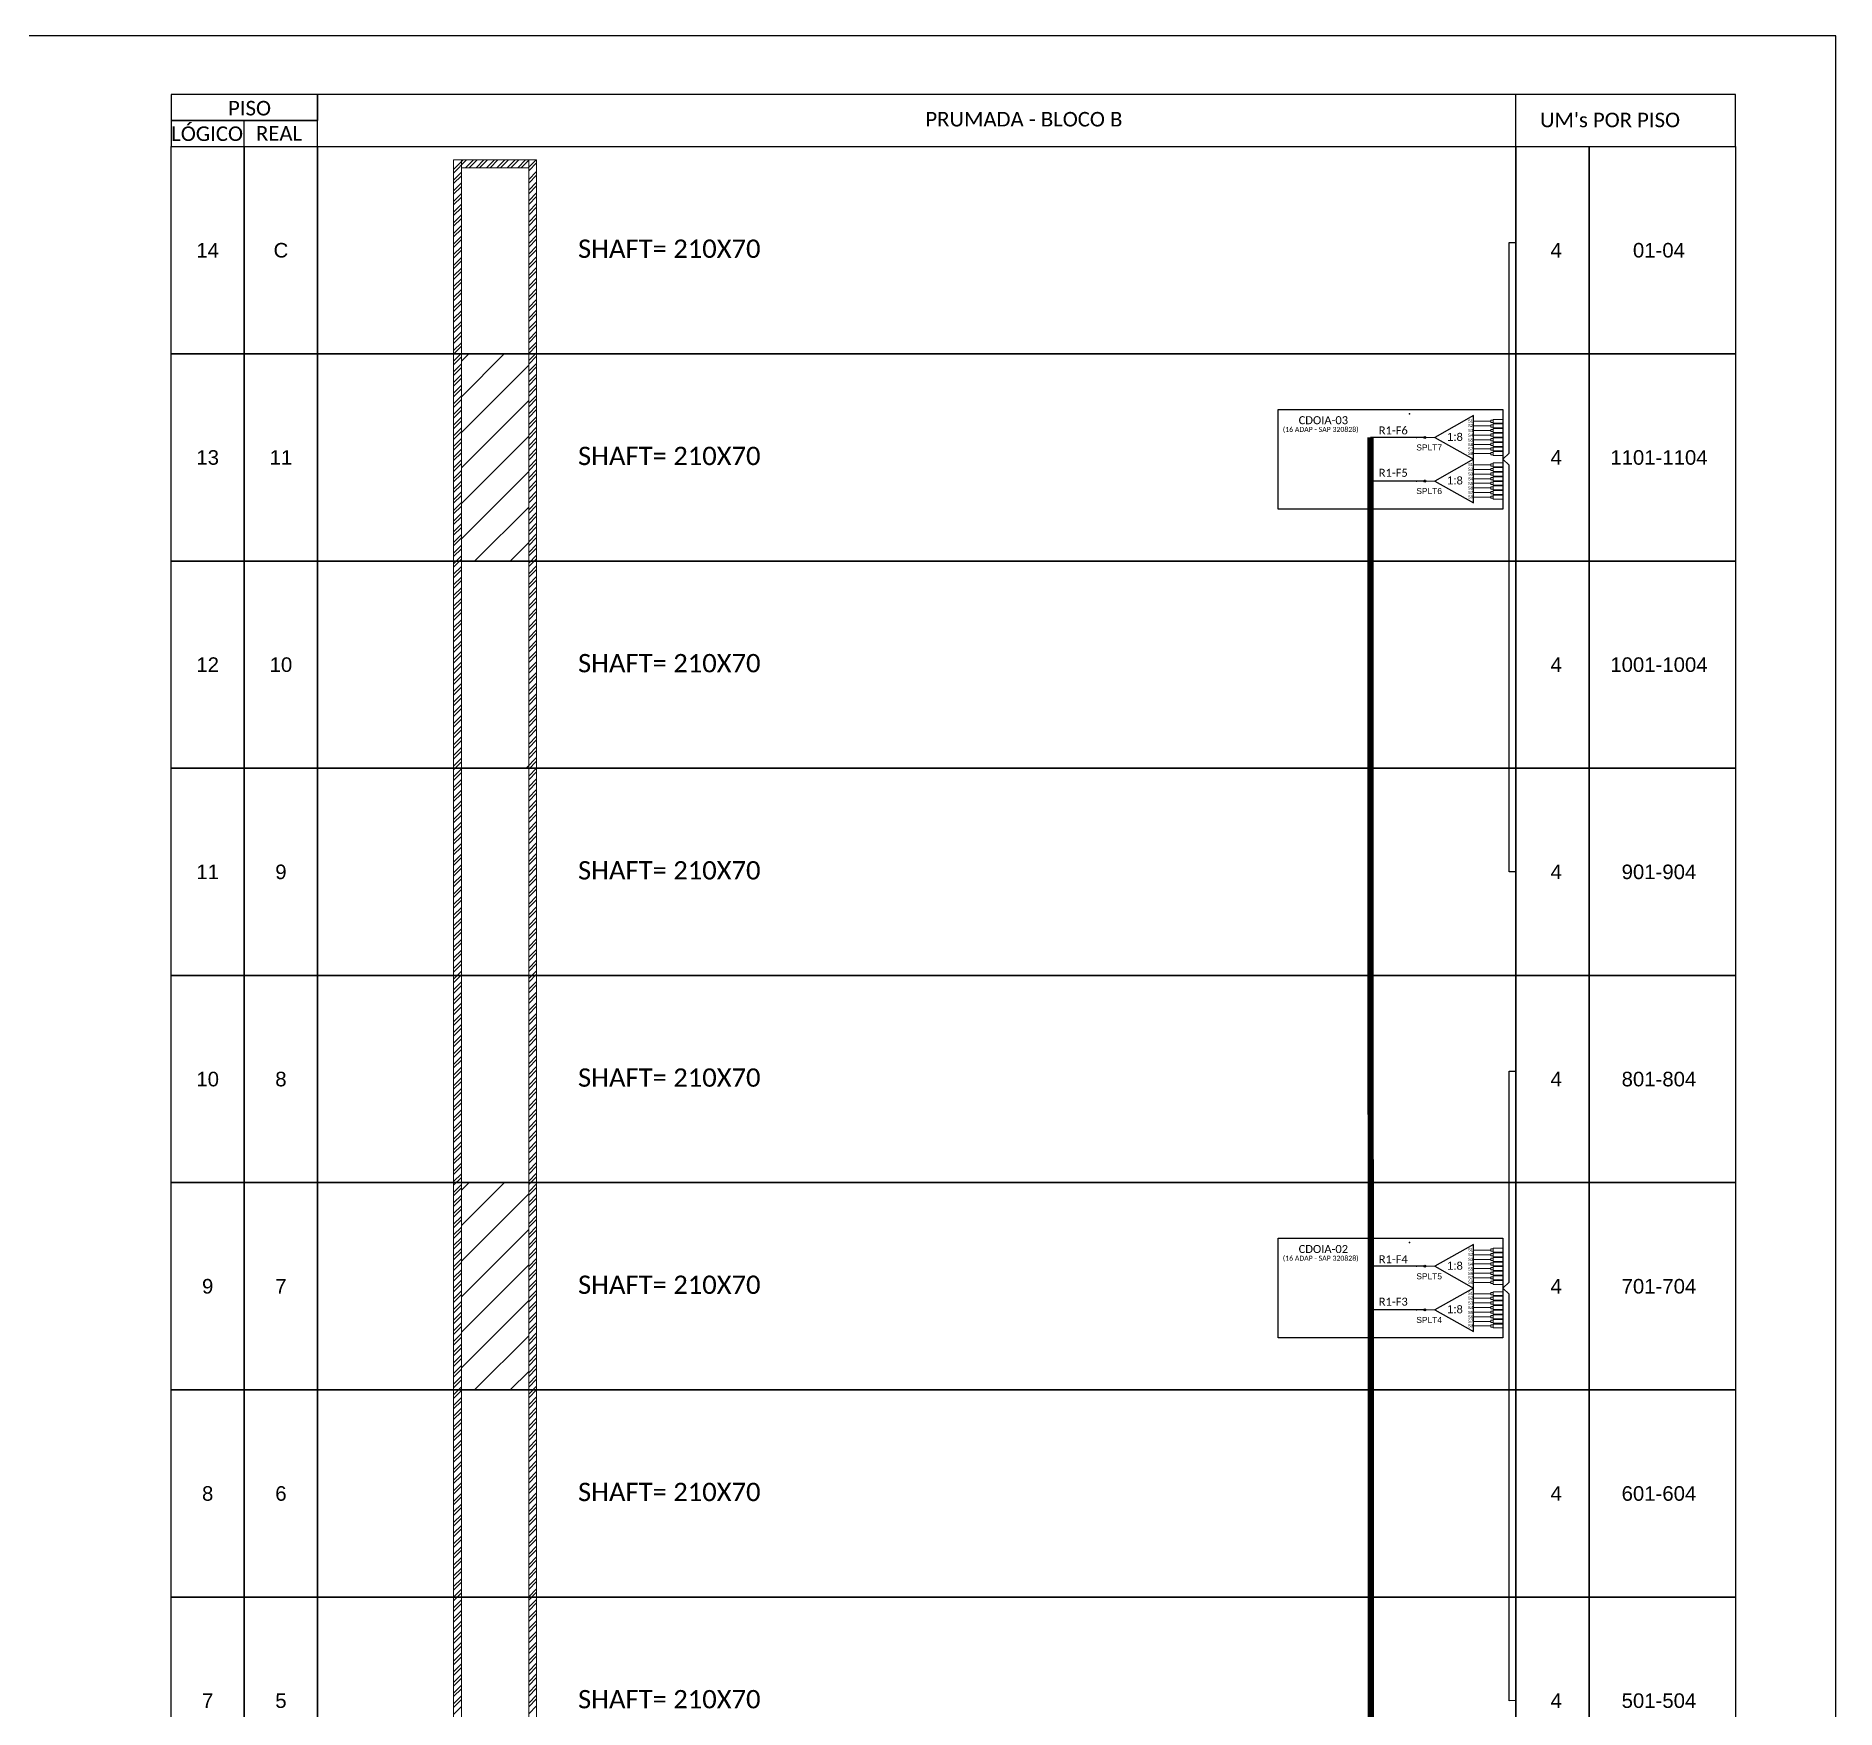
# Model space of a CAD drawing. Header units: inches. Extents: x 10034 to 13570, y 6729 to 9325.
# Drawn here: x 11447.1 to 11771.9, y 8285 to 8587 of the extents above; entities that cross this region are included whole.
import ezdxf
from ezdxf.enums import TextEntityAlignment as Align

# ---------------------------------------------------------------- set-up
doc = ezdxf.new("R2010")
doc.units = ezdxf.units.IN
doc.header["$MEASUREMENT"] = 0
doc.styles.add('ARIAL', font='arial.ttf')
doc.styles.add('WMF-Calibri0', font='CALIBRI.TTF')

# ---------------------------------------------------------------- blocks, each defined once
blk = doc.blocks.new('SPLT_1-8_SC-APC')
at = {"color": 1}
blk.add_lwpolyline([(-7.37, -2.1), (-17.04, -7.55), (-7.37, -13), (-7.37, -2.1)], dxfattribs=at)
at = {"color": 3, "lineweight": 0}
for points in [[(-2.99, -3.51), (-7.37, -3.51)], [(-2.41, -3.02), (-2.41, -4)], [(-2.41, -3.02), (0, -3.02)], [(-2.41, -4), (0, -4)], [(-2.41, -4.17), (-2.41, -5.16)], [(-2.41, -4.17), (0, -4.17)], [(-7.37, -4.66), (-2.99, -4.66)], [(-7.37, -5.82), (-2.99, -5.82)], [(-7.37, -6.97), (-2.99, -6.97)], [(-7.37, -8.12), (-2.99, -8.12)], [(-2.41, -5.16), (0, -5.16)], [(-2.41, -5.32), (-2.41, -6.31)], [(-2.41, -5.32), (0, -5.32)], [(-2.41, -6.31), (0, -6.31)], [(-2.41, -6.48), (-2.41, -7.46)], [(-2.41, -6.48), (0, -6.48)], [(-2.41, -7.46), (0, -7.46)], [(-2.41, -7.63), (-2.41, -8.62)], [(-2.41, -7.63), (0, -7.63)], [(-2.41, -8.62), (0, -8.62)], [(-2.41, -8.78), (-2.41, -9.77)], [(-2.41, -8.78), (0, -8.78)], [(-7.37, -9.28), (-2.99, -9.28)], [(-7.37, -10.43), (-2.99, -10.43)], [(-7.37, -11.58), (-2.99, -11.58)], [(-2.41, -9.77), (0, -9.77)], [(-2.41, -9.94), (-2.41, -10.92)], [(-2.41, -9.94), (0, -9.94)], [(-2.41, -10.92), (0, -10.92)], [(-2.41, -11.09), (-2.41, -12.08)], [(-2.41, -11.09), (0, -11.09)], [(-2.41, -12.08), (0, -12.08)]]:
    blk.add_lwpolyline(points, dxfattribs=at)
for points in [[(-2.99, -3.22), (-2.41, -3.22), (-2.41, -3.8), (-2.99, -3.8)], [(-2.99, -4.38), (-2.41, -4.38), (-2.41, -4.95), (-2.99, -4.95)], [(-2.99, -5.53), (-2.41, -5.53), (-2.41, -6.1), (-2.99, -6.1)], [(-2.99, -6.68), (-2.41, -6.68), (-2.41, -7.26), (-2.99, -7.26)], [(-2.99, -7.84), (-2.41, -7.84), (-2.41, -8.41), (-2.99, -8.41)], [(-2.99, -8.99), (-2.41, -8.99), (-2.41, -9.56), (-2.99, -9.56)], [(-2.99, -10.14), (-2.41, -10.14), (-2.41, -10.72), (-2.99, -10.72)], [(-2.99, -11.3), (-2.41, -11.3), (-2.41, -11.87), (-2.99, -11.87)]]:
    blk.add_lwpolyline(points, close=True, dxfattribs=at)
at = {"color": 1, "lineweight": 0}
blk.add_lwpolyline([(-17.04, -7.55), (-19.26, -7.55)], dxfattribs=at)
at = {"color": 1, "style": 'ARIAL'}
for s, height, p in [('S1', 0.75, (-8.74, -3.78)), ('S2', 0.75, (-8.74, -4.97)), ('1:8', 2, (-13.91, -8.4)), ('S3', 0.75, (-8.74, -6.18)), ('S4', 0.75, (-8.74, -7.36)), ('S5', 0.75, (-8.74, -8.57)), ('S6', 0.75, (-8.74, -9.69)), ('S7', 0.75, (-8.74, -10.78)), ('S8', 0.75, (-8.74, -11.9))]:
    blk.add_text(s, height=height, dxfattribs=at).set_placement(p)
blk = doc.blocks.new('SPLITTER_')
blk.add_point((0, 0))
at = {"style": 'ARIAL', "flags": 4}
blk.add_attdef('SPLT', (0, -3.26), '', height=1.5, dxfattribs=at)
blk = doc.blocks.new('A$C415C251F')
at = {"color": 3}
blk.add_point((0, 0), dxfattribs=at)
blk = doc.blocks.new('LEG_CDOIA8_C-SPLT_DIR')
at = {"color": 3}
blk.add_blockref('A$C415C251F', (0, 0), dxfattribs=at)
at = {"color": 1, "style": 'WMF-Calibri0', "flags": 4}
blk.add_attdef('CDO', (-26.84, -2.61), '', height=2, dxfattribs=at)
blk.add_attdef('MODELO', text='', height=1.5, dxfattribs=at).set_placement((-22.23, -4.54), align=Align.CENTER)
at = {"style": 'ARIAL', "flags": 4}
blk.add_attdef('SPLITAGEM', text='', height=1.5, dxfattribs=at).set_placement((-18.36, -12.59), align=Align.CENTER)

msp = doc.modelspace()

# ---------------------------------------------------------------- hatches: boundary and pattern name
h = msp.add_hatch()
h.set_pattern_fill('ANSI31', color=1, scale=1.427991)
h.set_pattern_definition([(45, (-3501.462, -2688.342), (-3.2059302, 3.2059302), [])])
h.paths.add_polyline_path([(11535.99, 8529.65), (11523.84, 8529.65), (11523.84, 8492.24), (11535.99, 8492.24)])
h = msp.add_hatch(color=3)
h.dxf.hatch_style = 1
edge = h.paths.add_edge_path()
edge.add_arc((11697.71, 8514.57), 0.185, 0, 360)
h = msp.add_hatch(color=3)
h.dxf.hatch_style = 1
edge = h.paths.add_edge_path()
edge.add_arc((11697.71, 8514.57), 0.185, 0, 360)
h = msp.add_hatch(color=3)
h.dxf.hatch_style = 1
edge = h.paths.add_edge_path()
edge.add_arc((11697.71, 8506.7), 0.185, 0, 360)
h = msp.add_hatch(color=3)
h.dxf.hatch_style = 1
edge = h.paths.add_edge_path()
edge.add_arc((11697.71, 8506.7), 0.185, 0, 360)
h = msp.add_hatch()
h.set_pattern_fill('ANSI31', color=1, scale=1.427991)
h.set_pattern_definition([(45, (-3501.462, -2837.9668), (-3.2059302, 3.2059302), [])])
h.paths.add_polyline_path([(11535.99, 8380.02), (11523.84, 8380.02), (11523.84, 8342.62), (11535.99, 8342.62)])
h = msp.add_hatch(color=3)
h.dxf.hatch_style = 1
edge = h.paths.add_edge_path()
edge.add_arc((11697.71, 8364.95), 0.185, 0, 360)
h = msp.add_hatch(color=3)
h.dxf.hatch_style = 1
edge = h.paths.add_edge_path()
edge.add_arc((11697.71, 8364.95), 0.185, 0, 360)
h = msp.add_hatch(color=3)
h.dxf.hatch_style = 1
edge = h.paths.add_edge_path()
edge.add_arc((11697.71, 8357.08), 0.185, 0, 360)
h = msp.add_hatch(color=3)
h.dxf.hatch_style = 1
edge = h.paths.add_edge_path()
edge.add_arc((11697.71, 8357.08), 0.185, 0, 360)

# ---------------------------------------------------------------- linework, layer by layer
at = {"color": 3}
for p, q in [((11522.42, 8562.31), (11524.79, 8564.68)), ((11522.42, 8562.96), (11524.15, 8564.68)), ((11524.6, 8563.26), (11526.03, 8564.68)), ((11525.25, 8563.26), (11526.67, 8564.68)), ((11526.49, 8563.26), (11527.91, 8564.68)), ((11527.13, 8563.26), (11528.56, 8564.68)), ((11528.37, 8563.26), (11529.8, 8564.68)), ((11529.01, 8563.26), (11530.44, 8564.68)), ((11530.25, 8563.26), (11531.68, 8564.68)), ((11530.89, 8563.26), (11532.32, 8564.68)), ((11532.13, 8563.26), (11533.56, 8564.68)), ((11532.78, 8563.26), (11534.2, 8564.68)), ((11534.02, 8563.26), (11535.44, 8564.68)), ((11534.66, 8563.26), (11536.09, 8564.68)), ((11535.9, 8563.26), (11537.33, 8564.68)), ((11535.99, 8562.71), (11537.42, 8564.13)), ((11535.99, 8561.14), (11537.42, 8562.56)), ((11522.42, 8561.03), (11523.85, 8562.46)), ((11522.42, 8560.39), (11523.85, 8561.82)), ((11522.42, 8559.11), (11523.85, 8560.54)), ((11522.42, 8558.47), (11523.85, 8559.89)), ((11535.99, 8560.49), (11537.42, 8561.92)), ((11535.99, 8559.21), (11537.42, 8560.64)), ((11535.99, 8558.57), (11537.42, 8560)), ((11522.42, 8557.18), (11523.85, 8558.61)), ((11522.42, 8556.54), (11523.85, 8557.97)), ((11522.42, 8555.26), (11523.85, 8556.69)), ((11522.42, 8554.62), (11523.85, 8556.05)), ((11535.99, 8557.29), (11537.42, 8558.72)), ((11535.99, 8556.65), (11537.42, 8558.08)), ((11535.99, 8555.37), (11537.42, 8556.79)), ((11535.99, 8554.72), (11537.42, 8556.15)), ((11522.42, 8553.34), (11523.85, 8554.77)), ((11522.42, 8552.7), (11523.85, 8554.12)), ((11522.42, 8551.41), (11523.85, 8552.84)), ((11535.99, 8553.44), (11537.42, 8554.87)), ((11535.99, 8552.8), (11537.42, 8554.23)), ((11535.99, 8551.52), (11537.42, 8552.95)), ((11522.42, 8550.77), (11523.85, 8552.2)), ((11522.42, 8549.49), (11523.85, 8550.92)), ((11522.42, 8548.85), (11523.85, 8550.28)), ((11535.99, 8550.88), (11537.42, 8552.31)), ((11535.99, 8549.59), (11537.42, 8551.02)), ((11535.99, 8548.95), (11537.42, 8550.38)), ((11522.42, 8547.57), (11523.85, 8548.99)), ((11522.42, 8546.93), (11523.85, 8548.35)), ((11522.42, 8545.64), (11523.85, 8547.07)), ((11522.42, 8545), (11523.85, 8546.43)), ((11535.99, 8547.67), (11537.42, 8549.1)), ((11535.99, 8547.03), (11537.42, 8548.46)), ((11535.99, 8545.75), (11537.42, 8547.18)), ((11535.99, 8545.11), (11537.42, 8546.53)), ((11522.42, 8543.72), (11523.85, 8545.15)), ((11522.42, 8543.08), (11523.85, 8544.51)), ((11522.42, 8541.8), (11523.85, 8543.22)), ((11535.99, 8543.82), (11537.42, 8545.25)), ((11535.99, 8543.18), (11537.42, 8544.61)), ((11535.99, 8541.9), (11537.42, 8543.33)), ((11522.42, 8541.15), (11523.85, 8542.58)), ((11522.42, 8539.87), (11523.85, 8541.3)), ((11522.42, 8539.23), (11523.85, 8540.66)), ((11535.99, 8541.26), (11537.42, 8542.69)), ((11535.99, 8539.98), (11537.42, 8541.41)), ((11535.99, 8539.34), (11537.42, 8540.76)), ((11522.42, 8537.95), (11523.85, 8539.38)), ((11522.42, 8537.31), (11523.85, 8538.74)), ((11522.42, 8536.03), (11523.85, 8537.45)), ((11522.42, 8535.38), (11523.85, 8536.81)), ((11535.99, 8538.05), (11537.42, 8539.48)), ((11535.99, 8537.41), (11537.42, 8538.84)), ((11535.99, 8536.13), (11537.42, 8537.56)), ((11535.99, 8535.49), (11537.42, 8536.92)), ((11522.42, 8534.1), (11523.85, 8535.53)), ((11522.42, 8533.46), (11523.85, 8534.89)), ((11522.42, 8532.18), (11523.85, 8533.61)), ((11535.99, 8534.21), (11537.42, 8535.63)), ((11535.99, 8533.57), (11537.42, 8534.99)), ((11535.99, 8532.28), (11537.42, 8533.71)), ((11522.42, 8531.54), (11523.85, 8532.97)), ((11522.42, 8530.25), (11523.85, 8531.68)), ((11522.42, 8529.61), (11523.85, 8531.04)), ((11535.99, 8531.64), (11537.42, 8533.07)), ((11535.99, 8530.36), (11537.42, 8531.79)), ((11535.99, 8529.72), (11537.42, 8531.15)), ((11522.42, 8528.33), (11523.85, 8529.76)), ((11522.42, 8527.69), (11523.85, 8529.12)), ((11522.42, 8526.41), (11523.85, 8527.84)), ((11522.42, 8525.77), (11523.85, 8527.19)), ((11535.99, 8528.44), (11537.42, 8529.86)), ((11535.99, 8527.79), (11537.42, 8529.22)), ((11535.99, 8526.51), (11537.42, 8527.94)), ((11535.99, 8525.87), (11537.42, 8527.3)), ((11522.42, 8524.48), (11523.85, 8525.91)), ((11522.42, 8523.84), (11523.85, 8525.27)), ((11522.42, 8522.56), (11523.85, 8523.99)), ((11535.99, 8524.59), (11537.42, 8526.02)), ((11535.99, 8523.95), (11537.42, 8525.38)), ((11535.99, 8522.66), (11537.42, 8524.09)), ((11522.42, 8521.92), (11523.85, 8523.35)), ((11522.42, 8520.64), (11523.85, 8522.06)), ((11522.42, 8520), (11523.85, 8521.42)), ((11535.99, 8522.02), (11537.42, 8523.45)), ((11535.99, 8520.74), (11537.42, 8522.17)), ((11535.99, 8520.1), (11537.42, 8521.53)), ((11522.42, 8518.71), (11523.85, 8520.14)), ((11522.42, 8518.07), (11523.85, 8519.5)), ((11522.42, 8516.79), (11523.85, 8518.22)), ((11522.42, 8516.15), (11523.85, 8517.58)), ((11535.99, 8518.82), (11537.42, 8520.25)), ((11535.99, 8518.18), (11537.42, 8519.6)), ((11535.99, 8516.89), (11537.42, 8518.32)), ((11535.99, 8516.25), (11537.42, 8517.68)), ((11522.42, 8514.87), (11523.85, 8516.29)), ((11522.42, 8514.22), (11523.85, 8515.65)), ((11522.42, 8512.94), (11523.85, 8514.37)), ((11535.99, 8514.97), (11537.42, 8516.4)), ((11535.99, 8514.33), (11537.42, 8515.76)), ((11535.99, 8513.05), (11537.42, 8514.48)), ((11535.99, 8512.41), (11537.42, 8513.83)), ((11522.42, 8512.3), (11523.85, 8513.73)), ((11522.42, 8511.02), (11523.85, 8512.45)), ((11522.42, 8510.38), (11523.85, 8511.81)), ((11535.99, 8511.12), (11537.42, 8512.55)), ((11535.99, 8510.48), (11537.42, 8511.91)), ((11535.99, 8509.2), (11537.42, 8510.63)), ((11522.42, 8509.1), (11523.85, 8510.52)), ((11522.42, 8508.45), (11523.85, 8509.88)), ((11522.42, 8507.17), (11523.85, 8508.6)), ((11522.42, 8506.53), (11523.85, 8507.96)), ((11535.99, 8508.56), (11537.42, 8509.99)), ((11535.99, 8507.28), (11537.42, 8508.7)), ((11535.99, 8506.64), (11537.42, 8508.06)), ((11522.42, 8505.25), (11523.85, 8506.68)), ((11522.42, 8504.61), (11523.85, 8506.04)), ((11522.42, 8503.32), (11523.85, 8504.75)), ((11522.42, 8502.68), (11523.85, 8504.11)), ((11535.99, 8505.35), (11537.42, 8506.78)), ((11535.99, 8504.71), (11537.42, 8506.14)), ((11535.99, 8503.43), (11537.42, 8504.86)), ((11535.99, 8502.79), (11537.42, 8504.22)), ((11522.42, 8501.4), (11523.85, 8502.83)), ((11522.42, 8500.76), (11523.85, 8502.19)), ((11522.42, 8499.48), (11523.85, 8500.91)), ((11535.99, 8501.51), (11537.42, 8502.93)), ((11535.99, 8500.86), (11537.42, 8502.29)), ((11535.99, 8499.58), (11537.42, 8501.01)), ((11522.42, 8498.84), (11523.85, 8500.26)), ((11522.42, 8497.55), (11523.85, 8498.98)), ((11522.42, 8496.91), (11523.85, 8498.34)), ((11535.99, 8498.94), (11537.42, 8500.37)), ((11535.99, 8497.66), (11537.42, 8499.09)), ((11535.99, 8497.02), (11537.42, 8498.45)), ((11522.42, 8495.63), (11523.85, 8497.06)), ((11522.42, 8494.99), (11523.85, 8496.42)), ((11522.42, 8493.71), (11523.85, 8495.14)), ((11522.42, 8493.07), (11523.85, 8494.49)), ((11535.99, 8495.74), (11537.42, 8497.16)), ((11535.99, 8495.09), (11537.42, 8496.52)), ((11535.99, 8493.81), (11537.42, 8495.24)), ((11535.99, 8493.17), (11537.42, 8494.6)), ((11522.42, 8491.78), (11523.85, 8493.21)), ((11522.42, 8491.14), (11523.85, 8492.57)), ((11522.42, 8489.86), (11523.85, 8491.29)), ((11535.99, 8491.89), (11537.42, 8493.32)), ((11535.99, 8491.25), (11537.42, 8492.67)), ((11535.99, 8489.96), (11537.42, 8491.39)), ((11522.42, 8489.22), (11523.85, 8490.65)), ((11522.42, 8487.94), (11523.85, 8489.36)), ((11522.42, 8487.3), (11523.85, 8488.72)), ((11535.99, 8489.32), (11537.42, 8490.75)), ((11535.99, 8488.04), (11537.42, 8489.47)), ((11535.99, 8487.4), (11537.42, 8488.83)), ((11522.42, 8486.01), (11523.85, 8487.44)), ((11522.42, 8485.37), (11523.85, 8486.8)), ((11522.42, 8484.09), (11523.85, 8485.52)), ((11522.42, 8483.45), (11523.85, 8484.88)), ((11535.99, 8486.12), (11537.42, 8487.55)), ((11535.99, 8485.48), (11537.42, 8486.9)), ((11535.99, 8484.19), (11537.42, 8485.62)), ((11535.99, 8483.55), (11537.42, 8484.98)), ((11522.42, 8482.17), (11523.85, 8483.59)), ((11522.42, 8481.52), (11523.85, 8482.95)), ((11522.42, 8480.24), (11523.85, 8481.67)), ((11535.99, 8482.27), (11537.42, 8483.7)), ((11535.99, 8481.63), (11537.42, 8483.06)), ((11535.99, 8480.35), (11537.42, 8481.77)), ((11522.42, 8479.6), (11523.85, 8481.03)), ((11522.42, 8478.32), (11523.85, 8479.75)), ((11522.42, 8477.68), (11523.85, 8479.11)), ((11535.99, 8479.71), (11537.42, 8481.13)), ((11535.99, 8478.42), (11537.42, 8479.85)), ((11535.99, 8477.78), (11537.42, 8479.21)), ((11522.42, 8476.4), (11523.85, 8477.82)), ((11522.42, 8475.75), (11523.85, 8477.18)), ((11522.42, 8474.47), (11523.85, 8475.9)), ((11522.42, 8473.83), (11523.85, 8475.26)), ((11535.99, 8476.5), (11537.42, 8477.93)), ((11535.99, 8475.86), (11537.42, 8477.29)), ((11535.99, 8474.58), (11537.42, 8476)), ((11535.99, 8473.93), (11537.42, 8475.36)), ((11522.42, 8472.55), (11523.85, 8473.98)), ((11522.42, 8471.91), (11523.85, 8473.33)), ((11522.42, 8470.62), (11523.85, 8472.05)), ((11535.99, 8472.65), (11537.42, 8474.08)), ((11535.99, 8472.01), (11537.42, 8473.44)), ((11535.99, 8470.73), (11537.42, 8472.16)), ((11522.42, 8469.98), (11523.85, 8471.41)), ((11522.42, 8468.7), (11523.85, 8470.13)), ((11522.42, 8468.06), (11523.85, 8469.49)), ((11535.99, 8470.09), (11537.42, 8471.52)), ((11535.99, 8468.81), (11537.42, 8470.23)), ((11535.99, 8468.16), (11537.42, 8469.59)), ((11522.42, 8466.78), (11523.85, 8468.21)), ((11522.42, 8466.14), (11523.85, 8467.56)), ((11522.42, 8464.85), (11523.85, 8466.28)), ((11522.42, 8464.21), (11523.85, 8465.64)), ((11535.99, 8466.88), (11537.42, 8468.31)), ((11535.99, 8466.24), (11537.42, 8467.67)), ((11535.99, 8464.96), (11537.42, 8466.39)), ((11535.99, 8464.32), (11537.42, 8465.75)), ((11522.42, 8462.93), (11523.85, 8464.36)), ((11522.42, 8462.29), (11523.85, 8463.72)), ((11522.42, 8461.01), (11523.85, 8462.43)), ((11535.99, 8463.03), (11537.42, 8464.46)), ((11535.99, 8462.39), (11537.42, 8463.82)), ((11535.99, 8461.11), (11537.42, 8462.54)), ((11535.99, 8460.47), (11537.42, 8461.9)), ((11522.42, 8460.37), (11523.85, 8461.79)), ((11522.42, 8459.08), (11523.85, 8460.51)), ((11522.42, 8458.44), (11523.85, 8459.87)), ((11522.42, 8457.16), (11523.85, 8458.59)), ((11535.99, 8459.19), (11537.42, 8460.62)), ((11535.99, 8458.55), (11537.42, 8459.97)), ((11535.99, 8457.26), (11537.42, 8458.69)), ((11522.42, 8456.52), (11523.85, 8457.95)), ((11522.42, 8455.24), (11523.85, 8456.66)), ((11522.42, 8454.59), (11523.85, 8456.02)), ((11535.51, 8454.85), (11537.42, 8456.77)), ((11535.99, 8456.62), (11537.42, 8458.05)), ((11535.99, 8454.7), (11537.42, 8456.13)), ((11522.42, 8453.31), (11523.85, 8454.74)), ((11522.42, 8452.67), (11523.85, 8454.1)), ((11522.42, 8451.39), (11523.85, 8452.82)), ((11522.42, 8450.75), (11523.85, 8452.18)), ((11535.99, 8453.42), (11537.42, 8454.84)), ((11535.99, 8452.78), (11537.42, 8454.2)), ((11535.99, 8451.49), (11537.42, 8452.92)), ((11535.99, 8450.85), (11537.42, 8452.28)), ((11522.42, 8449.47), (11523.85, 8450.89)), ((11522.42, 8448.82), (11523.85, 8450.25)), ((11522.42, 8447.54), (11523.85, 8448.97)), ((11535.99, 8449.57), (11537.42, 8451)), ((11535.99, 8448.93), (11537.42, 8450.36)), ((11535.99, 8447.65), (11537.42, 8449.07)), ((11522.42, 8446.9), (11523.85, 8448.33)), ((11522.42, 8445.62), (11523.85, 8447.05)), ((11522.42, 8444.98), (11523.85, 8446.4)), ((11535.99, 8447.01), (11537.42, 8448.43)), ((11535.99, 8445.72), (11537.42, 8447.15)), ((11535.99, 8445.08), (11537.42, 8446.51)), ((11522.42, 8443.69), (11523.85, 8445.12)), ((11522.42, 8443.05), (11523.85, 8444.48)), ((11522.42, 8441.77), (11523.85, 8443.2)), ((11522.42, 8441.13), (11523.85, 8442.56)), ((11535.99, 8443.8), (11537.42, 8445.23)), ((11535.99, 8443.16), (11537.42, 8444.59)), ((11535.99, 8441.88), (11537.42, 8443.3)), ((11535.99, 8441.23), (11537.42, 8442.66)), ((11522.42, 8439.85), (11523.85, 8441.28)), ((11522.42, 8439.21), (11523.85, 8440.63)), ((11522.42, 8437.92), (11523.85, 8439.35)), ((11535.99, 8439.95), (11537.42, 8441.38)), ((11535.99, 8439.31), (11537.42, 8440.74)), ((11535.99, 8438.03), (11537.42, 8439.46)), ((11522.42, 8437.28), (11523.85, 8438.71)), ((11522.42, 8436), (11523.85, 8437.43)), ((11522.42, 8435.36), (11523.85, 8436.79)), ((11535.99, 8437.39), (11537.42, 8438.82)), ((11535.99, 8436.1), (11537.42, 8437.53)), ((11535.99, 8435.46), (11537.42, 8436.89)), ((11522.42, 8434.08), (11523.85, 8435.5)), ((11522.42, 8433.44), (11523.85, 8434.86)), ((11522.42, 8432.15), (11523.85, 8433.58)), ((11522.42, 8431.51), (11523.85, 8432.94)), ((11535.99, 8434.18), (11537.42, 8435.61)), ((11535.99, 8433.54), (11537.42, 8434.97)), ((11535.99, 8432.26), (11537.42, 8433.69)), ((11535.99, 8431.62), (11537.42, 8433.04)), ((11522.42, 8430.23), (11523.85, 8431.66)), ((11522.42, 8429.59), (11523.85, 8431.02)), ((11522.42, 8428.31), (11523.85, 8429.73)), ((11535.99, 8430.33), (11537.42, 8431.76)), ((11535.99, 8429.69), (11537.42, 8431.12)), ((11535.99, 8428.41), (11537.42, 8429.84)), ((11522.42, 8427.66), (11523.85, 8429.09)), ((11522.42, 8426.38), (11523.85, 8427.81)), ((11522.42, 8425.74), (11523.85, 8427.17)), ((11535.99, 8427.77), (11537.42, 8429.2)), ((11535.99, 8426.49), (11537.42, 8427.92)), ((11535.99, 8425.85), (11537.42, 8427.27)), ((11522.42, 8424.46), (11523.85, 8425.89)), ((11522.42, 8423.82), (11523.85, 8425.25)), ((11522.42, 8422.54), (11523.85, 8423.96)), ((11522.42, 8421.89), (11523.85, 8423.32)), ((11535.99, 8424.56), (11537.42, 8425.99)), ((11535.99, 8423.92), (11537.42, 8425.35)), ((11535.99, 8422.64), (11537.42, 8424.07)), ((11535.99, 8422), (11537.42, 8423.43)), ((11522.42, 8420.61), (11523.85, 8422.04)), ((11522.42, 8419.97), (11523.85, 8421.4)), ((11522.42, 8418.69), (11523.85, 8420.12)), ((11535.99, 8420.72), (11537.42, 8422.14)), ((11535.99, 8420.08), (11537.42, 8421.5)), ((11535.99, 8418.79), (11537.42, 8420.22)), ((11522.42, 8418.05), (11523.85, 8419.48)), ((11522.42, 8416.76), (11523.85, 8418.19)), ((11522.42, 8416.12), (11523.85, 8417.55)), ((11535.99, 8418.15), (11537.42, 8419.58)), ((11535.99, 8416.87), (11537.42, 8418.3)), ((11535.99, 8416.23), (11537.42, 8417.66)), ((11535.99, 8414.95), (11537.42, 8416.37)), ((11522.42, 8414.84), (11523.85, 8416.27)), ((11522.42, 8414.2), (11523.85, 8415.63)), ((11522.42, 8412.92), (11523.85, 8414.35)), ((11522.42, 8412.28), (11523.85, 8413.7)), ((11535.99, 8414.3), (11537.42, 8415.73)), ((11535.99, 8413.02), (11537.42, 8414.45)), ((11535.99, 8412.38), (11537.42, 8413.81)), ((11522.42, 8410.99), (11523.85, 8412.42)), ((11522.42, 8410.35), (11523.85, 8411.78)), ((11522.42, 8409.07), (11523.85, 8410.5)), ((11522.42, 8408.43), (11523.85, 8409.86)), ((11535.99, 8411.1), (11537.42, 8412.53)), ((11535.99, 8410.46), (11537.42, 8411.89)), ((11535.99, 8409.18), (11537.42, 8410.6)), ((11535.99, 8408.53), (11537.42, 8409.96)), ((11522.42, 8407.15), (11523.85, 8408.57)), ((11522.42, 8406.51), (11523.85, 8407.93)), ((11522.42, 8405.22), (11523.85, 8406.65)), ((11535.99, 8407.25), (11537.42, 8408.68)), ((11535.99, 8406.61), (11537.42, 8408.04)), ((11535.99, 8405.33), (11537.42, 8406.76)), ((11522.42, 8404.58), (11523.85, 8406.01)), ((11522.42, 8403.3), (11523.85, 8404.73)), ((11522.42, 8402.66), (11523.85, 8404.09)), ((11535.99, 8404.69), (11537.42, 8406.11)), ((11535.99, 8403.4), (11537.42, 8404.83)), ((11535.99, 8402.76), (11537.42, 8404.19)), ((11522.42, 8401.38), (11523.85, 8402.8)), ((11522.42, 8400.74), (11523.85, 8402.16)), ((11522.42, 8399.45), (11523.85, 8400.88)), ((11522.42, 8398.81), (11523.85, 8400.24)), ((11535.99, 8401.48), (11537.42, 8402.91)), ((11535.99, 8400.84), (11537.42, 8402.27)), ((11535.99, 8399.56), (11537.42, 8400.99)), ((11535.99, 8398.92), (11537.42, 8400.34)), ((11522.42, 8397.53), (11523.85, 8398.96)), ((11522.42, 8396.89), (11523.85, 8398.32)), ((11522.42, 8395.61), (11523.85, 8397.03)), ((11535.99, 8397.63), (11537.42, 8399.06)), ((11535.99, 8396.99), (11537.42, 8398.42)), ((11535.99, 8395.71), (11537.42, 8397.14)), ((11522.42, 8394.96), (11523.85, 8396.39)), ((11522.42, 8393.68), (11523.85, 8395.11)), ((11522.42, 8393.04), (11523.85, 8394.47)), ((11535.99, 8395.07), (11537.42, 8396.5)), ((11535.99, 8393.79), (11537.42, 8395.21)), ((11535.99, 8393.15), (11537.42, 8394.57)), ((11522.42, 8391.76), (11523.85, 8393.19)), ((11522.42, 8391.12), (11523.85, 8392.55)), ((11522.42, 8389.83), (11523.85, 8391.26)), ((11522.42, 8389.19), (11523.85, 8390.62)), ((11535.99, 8391.86), (11537.42, 8393.29)), ((11535.99, 8391.22), (11537.42, 8392.65)), ((11535.99, 8389.94), (11537.42, 8391.37)), ((11535.99, 8389.3), (11537.42, 8390.73)), ((11522.42, 8387.91), (11523.85, 8389.34)), ((11522.42, 8387.27), (11523.85, 8388.7)), ((11522.42, 8385.99), (11523.85, 8387.42)), ((11535.99, 8388.02), (11537.42, 8389.44)), ((11535.99, 8387.37), (11537.42, 8388.8)), ((11535.99, 8386.09), (11537.42, 8387.52)), ((11522.42, 8385.35), (11523.85, 8386.77)), ((11522.42, 8384.06), (11523.85, 8385.49)), ((11522.42, 8383.42), (11523.85, 8384.85)), ((11535.99, 8385.45), (11537.42, 8386.88)), ((11535.99, 8384.17), (11537.42, 8385.6)), ((11535.99, 8383.53), (11537.42, 8384.96)), ((11522.42, 8382.14), (11523.85, 8383.57)), ((11522.42, 8381.5), (11523.85, 8382.93)), ((11522.42, 8380.22), (11523.85, 8381.65)), ((11522.42, 8379.58), (11523.85, 8381)), ((11535.99, 8382.25), (11537.42, 8383.67)), ((11535.99, 8381.6), (11537.42, 8383.03)), ((11535.99, 8380.32), (11537.42, 8381.75)), ((11535.99, 8379.68), (11537.42, 8381.11)), ((11522.42, 8378.29), (11523.85, 8379.72)), ((11522.42, 8377.65), (11523.85, 8379.08)), ((11522.42, 8376.37), (11523.85, 8377.8)), ((11535.99, 8378.4), (11537.42, 8379.83)), ((11535.99, 8377.76), (11537.42, 8379.18)), ((11535.99, 8376.47), (11537.42, 8377.9)), ((11522.42, 8375.73), (11523.85, 8377.16)), ((11522.42, 8374.45), (11523.85, 8375.87)), ((11522.42, 8373.81), (11523.85, 8375.23)), ((11535.99, 8375.83), (11537.42, 8377.26)), ((11535.99, 8374.55), (11537.42, 8375.98)), ((11535.99, 8373.91), (11537.42, 8375.34)), ((11522.42, 8372.52), (11523.85, 8373.95)), ((11522.42, 8371.88), (11523.85, 8373.31)), ((11522.42, 8370.6), (11523.85, 8372.03)), ((11522.42, 8369.96), (11523.85, 8371.39)), ((11535.99, 8372.63), (11537.42, 8374.06)), ((11535.99, 8371.99), (11537.42, 8373.41)), ((11535.99, 8370.7), (11537.42, 8372.13)), ((11535.99, 8370.06), (11537.42, 8371.49)), ((11522.42, 8368.68), (11523.85, 8370.1)), ((11522.42, 8368.03), (11523.85, 8369.46)), ((11522.42, 8366.75), (11523.85, 8368.18)), ((11535.99, 8368.78), (11537.42, 8370.21)), ((11535.99, 8368.14), (11537.42, 8369.57)), ((11535.99, 8366.86), (11537.42, 8368.28)), ((11535.99, 8366.22), (11537.42, 8367.64)), ((11522.42, 8366.11), (11523.85, 8367.54)), ((11522.42, 8364.83), (11523.85, 8366.26)), ((11522.42, 8364.19), (11523.85, 8365.62)), ((11535.99, 8364.93), (11537.42, 8366.36)), ((11535.99, 8364.29), (11537.42, 8365.72)), ((11535.99, 8363.01), (11537.42, 8364.44)), ((11522.42, 8362.91), (11523.85, 8364.33)), ((11522.42, 8362.26), (11523.85, 8363.69)), ((11522.42, 8360.98), (11523.85, 8362.41)), ((11522.42, 8360.34), (11523.85, 8361.77)), ((11535.99, 8362.37), (11537.42, 8363.8)), ((11535.99, 8361.09), (11537.42, 8362.51)), ((11535.99, 8360.44), (11537.42, 8361.87)), ((11522.42, 8359.06), (11523.85, 8360.49)), ((11522.42, 8358.42), (11523.85, 8359.84)), ((11522.42, 8357.13), (11523.85, 8358.56)), ((11522.42, 8356.49), (11523.85, 8357.92)), ((11535.99, 8359.16), (11537.42, 8360.59)), ((11535.99, 8358.52), (11537.42, 8359.95)), ((11535.99, 8357.24), (11537.42, 8358.67)), ((11535.99, 8356.6), (11537.42, 8358.03)), ((11522.42, 8355.21), (11523.85, 8356.64)), ((11522.42, 8354.57), (11523.85, 8356)), ((11522.42, 8353.29), (11523.85, 8354.72)), ((11535.99, 8355.32), (11537.42, 8356.74)), ((11535.99, 8354.67), (11537.42, 8356.1)), ((11535.99, 8353.39), (11537.42, 8354.82)), ((11522.42, 8352.65), (11523.85, 8354.07)), ((11522.42, 8351.36), (11523.85, 8352.79)), ((11522.42, 8350.72), (11523.85, 8352.15)), ((11535.99, 8352.75), (11537.42, 8354.18)), ((11535.99, 8351.47), (11537.42, 8352.9)), ((11535.99, 8350.83), (11537.42, 8352.26)), ((11522.42, 8349.44), (11523.85, 8350.87)), ((11522.42, 8348.8), (11523.85, 8350.23)), ((11522.42, 8347.52), (11523.85, 8348.94)), ((11522.42, 8346.88), (11523.85, 8348.3)), ((11535.99, 8349.54), (11537.42, 8350.97)), ((11535.99, 8348.9), (11537.42, 8350.33)), ((11535.99, 8347.62), (11537.42, 8349.05)), ((11535.99, 8346.98), (11537.42, 8348.41)), ((11522.42, 8345.59), (11523.85, 8347.02)), ((11522.42, 8344.95), (11523.85, 8346.38)), ((11522.42, 8343.67), (11523.85, 8345.1)), ((11535.99, 8345.7), (11537.42, 8347.13)), ((11535.99, 8345.06), (11537.42, 8346.48)), ((11535.99, 8343.77), (11537.42, 8345.2)), ((11522.42, 8343.03), (11523.85, 8344.46)), ((11522.42, 8341.75), (11523.85, 8343.17)), ((11522.42, 8341.1), (11523.85, 8342.53)), ((11535.99, 8343.13), (11537.42, 8344.56)), ((11535.99, 8341.85), (11537.42, 8343.28)), ((11535.99, 8341.21), (11537.42, 8342.64)), ((11522.42, 8339.82), (11523.85, 8341.25)), ((11522.42, 8339.18), (11523.85, 8340.61)), ((11522.42, 8337.9), (11523.85, 8339.33)), ((11522.42, 8337.26), (11523.85, 8338.69)), ((11535.99, 8339.93), (11537.42, 8341.35)), ((11535.99, 8339.29), (11537.42, 8340.71)), ((11535.99, 8338), (11537.42, 8339.43)), ((11535.99, 8337.36), (11537.42, 8338.79)), ((11522.42, 8335.98), (11523.85, 8337.4)), ((11522.42, 8335.33), (11523.85, 8336.76)), ((11522.42, 8334.05), (11523.85, 8335.48)), ((11535.99, 8336.08), (11537.42, 8337.51)), ((11535.99, 8335.44), (11537.42, 8336.87)), ((11535.99, 8334.16), (11537.42, 8335.58)), ((11522.42, 8333.41), (11523.85, 8334.84)), ((11522.42, 8332.13), (11523.85, 8333.56)), ((11522.42, 8331.49), (11523.85, 8332.91)), ((11535.99, 8333.52), (11537.42, 8334.94)), ((11535.99, 8332.23), (11537.42, 8333.66)), ((11535.99, 8331.59), (11537.42, 8333.02)), ((11522.42, 8330.2), (11523.85, 8331.63)), ((11522.42, 8329.56), (11523.85, 8330.99)), ((11522.42, 8328.28), (11523.85, 8329.71)), ((11522.42, 8327.64), (11523.85, 8329.07)), ((11535.99, 8330.31), (11537.42, 8331.74)), ((11535.99, 8329.67), (11537.42, 8331.1)), ((11535.99, 8328.39), (11537.42, 8329.81)), ((11535.99, 8327.74), (11537.42, 8329.17)), ((11522.42, 8326.36), (11523.85, 8327.79)), ((11522.42, 8325.72), (11523.85, 8327.14)), ((11522.42, 8324.43), (11523.85, 8325.86)), ((11535.99, 8326.46), (11537.42, 8327.89)), ((11535.99, 8325.82), (11537.42, 8327.25)), ((11535.99, 8324.54), (11537.42, 8325.97)), ((11522.42, 8323.79), (11523.85, 8325.22)), ((11522.42, 8322.51), (11523.85, 8323.94)), ((11522.42, 8321.87), (11523.85, 8323.3)), ((11535.99, 8323.9), (11537.42, 8325.33)), ((11535.99, 8322.61), (11537.42, 8324.04)), ((11535.99, 8321.97), (11537.42, 8323.4)), ((11522.42, 8320.59), (11523.85, 8322.01)), ((11522.42, 8319.95), (11523.85, 8321.37)), ((11522.42, 8318.66), (11523.85, 8320.09)), ((11522.42, 8318.02), (11523.85, 8319.45)), ((11535.99, 8320.69), (11537.42, 8322.12)), ((11535.99, 8320.05), (11537.42, 8321.48)), ((11535.99, 8318.77), (11537.42, 8320.2)), ((11535.99, 8318.13), (11537.42, 8319.55)), ((11522.42, 8316.74), (11523.85, 8318.17)), ((11522.42, 8316.1), (11523.85, 8317.53)), ((11522.42, 8314.82), (11523.85, 8316.24)), ((11535.99, 8316.84), (11537.42, 8318.27)), ((11535.99, 8316.2), (11537.42, 8317.63)), ((11535.99, 8314.92), (11537.42, 8316.35)), ((11535.99, 8314.28), (11537.42, 8315.71)), ((11522.42, 8314.17), (11523.85, 8315.6)), ((11522.42, 8312.89), (11523.85, 8314.32)), ((11522.42, 8312.25), (11523.85, 8313.68)), ((11535.99, 8313), (11537.42, 8314.43)), ((11535.99, 8312.36), (11537.42, 8313.78)), ((11535.99, 8311.07), (11537.42, 8312.5)), ((11522.42, 8310.97), (11523.85, 8312.4)), ((11522.42, 8310.33), (11523.85, 8311.76)), ((11522.42, 8309.05), (11523.85, 8310.47)), ((11522.42, 8308.4), (11523.85, 8309.83)), ((11535.99, 8310.43), (11537.42, 8311.86)), ((11535.99, 8309.15), (11537.42, 8310.58)), ((11535.99, 8308.51), (11537.42, 8309.94)), ((11522.42, 8307.12), (11523.85, 8308.55)), ((11522.42, 8306.48), (11523.85, 8307.91)), ((11522.42, 8305.2), (11523.85, 8306.63)), ((11522.42, 8304.56), (11523.85, 8305.99)), ((11535.99, 8307.23), (11537.42, 8308.65)), ((11535.99, 8306.59), (11537.42, 8308.01)), ((11535.99, 8305.3), (11537.42, 8306.73)), ((11535.99, 8304.66), (11537.42, 8306.09)), ((11522.42, 8303.27), (11523.85, 8304.7)), ((11522.42, 8302.63), (11523.85, 8304.06)), ((11522.42, 8301.35), (11523.85, 8302.78)), ((11535.99, 8303.38), (11537.42, 8304.81)), ((11535.99, 8302.74), (11537.42, 8304.17)), ((11535.99, 8301.46), (11537.42, 8302.88)), ((11522.42, 8300.71), (11523.85, 8302.14)), ((11522.42, 8299.43), (11523.85, 8300.86)), ((11522.42, 8298.79), (11523.85, 8300.21)), ((11535.99, 8300.81), (11537.42, 8302.24)), ((11535.99, 8299.53), (11537.42, 8300.96)), ((11535.99, 8298.89), (11537.42, 8300.32)), ((11522.42, 8297.5), (11523.85, 8298.93)), ((11522.42, 8296.86), (11523.85, 8298.29)), ((11522.42, 8295.58), (11523.85, 8297.01)), ((11522.42, 8294.94), (11523.85, 8296.37)), ((11535.99, 8297.61), (11537.42, 8299.04)), ((11535.99, 8296.97), (11537.42, 8298.4)), ((11535.99, 8295.69), (11537.42, 8297.11)), ((11535.99, 8295.04), (11537.42, 8296.47)), ((11522.42, 8293.66), (11523.85, 8295.08)), ((11522.42, 8293.02), (11523.85, 8294.44)), ((11522.42, 8291.73), (11523.85, 8293.16)), ((11535.99, 8293.76), (11537.42, 8295.19)), ((11535.99, 8293.12), (11537.42, 8294.55)), ((11535.99, 8291.84), (11537.42, 8293.27)), ((11522.42, 8291.09), (11523.85, 8292.52)), ((11522.42, 8289.81), (11523.85, 8291.24)), ((11522.42, 8289.17), (11523.85, 8290.6)), ((11535.99, 8291.2), (11537.42, 8292.62)), ((11535.99, 8289.91), (11537.42, 8291.34)), ((11535.99, 8289.27), (11537.42, 8290.7)), ((11522.42, 8287.89), (11523.85, 8289.31)), ((11522.42, 8287.25), (11523.85, 8288.67)), ((11522.42, 8285.96), (11523.85, 8287.39)), ((11522.42, 8285.32), (11523.85, 8286.75)), ((11535.99, 8287.99), (11537.42, 8289.42)), ((11535.99, 8287.35), (11537.42, 8288.78)), ((11535.99, 8286.07), (11537.42, 8287.5)), ((11535.99, 8285.43), (11537.42, 8286.85)), ((11522.42, 8284.04), (11523.85, 8285.47)), ((11535.99, 8284.14), (11537.42, 8285.57))]:
    msp.add_line(p, q, dxfattribs=at)
for points in [[(10933.35, 7993.05), (11771.91, 7993.05), (11771.91, 8587.05), (10933.35, 8587.05), (10933.35, 7993.05)], [(11497.89, 8567.07), (11753.79, 8567.07), (11753.79, 8576.47), (11497.89, 8576.47), (11497.89, 8576.47), (11497.89, 8571.77)], [(11714.11, 8567.07), (11714.11, 8576.47)], [(11484.67, 8567.07), (11484.67, 8571.77)]]:
    msp.add_lwpolyline(points)
for points in [[(11471.45, 8571.77), (11497.89, 8571.77), (11497.89, 8576.47), (11471.45, 8576.47)], [(11471.45, 8567.07), (11497.89, 8567.07), (11497.89, 8571.77), (11471.45, 8571.77)]]:
    msp.add_lwpolyline(points, close=True)
at = {"color": 0}
for points in [[(11471.45, 8567.07), (11484.67, 8567.07), (11484.67, 8529.67), (11471.45, 8529.67)], [(11484.67, 8567.07), (11497.89, 8567.07), (11497.89, 8529.67), (11484.67, 8529.67)], [(11497.89, 8567.07), (11714.13, 8567.07), (11714.13, 8529.67), (11497.89, 8529.67)], [(11714.13, 8567.07), (11727.35, 8567.07), (11727.35, 8529.67), (11714.13, 8529.67)], [(11727.35, 8567.07), (11753.79, 8567.07), (11753.79, 8529.67), (11727.35, 8529.67)], [(11471.45, 8529.67), (11484.67, 8529.67), (11484.67, 8492.26), (11471.45, 8492.26)], [(11484.67, 8529.67), (11497.89, 8529.67), (11497.89, 8492.26), (11484.67, 8492.26)], [(11497.89, 8529.67), (11714.13, 8529.67), (11714.13, 8492.26), (11497.89, 8492.26)], [(11714.13, 8529.67), (11727.35, 8529.67), (11727.35, 8492.26), (11714.13, 8492.26)], [(11727.35, 8529.67), (11753.79, 8529.67), (11753.79, 8492.26), (11727.35, 8492.26)], [(11471.45, 8492.26), (11484.67, 8492.26), (11484.67, 8454.85), (11471.45, 8454.85)], [(11484.67, 8492.26), (11497.89, 8492.26), (11497.89, 8454.85), (11484.67, 8454.85)], [(11497.89, 8492.26), (11714.13, 8492.26), (11714.13, 8454.85), (11497.89, 8454.85)], [(11714.13, 8492.26), (11727.35, 8492.26), (11727.35, 8454.85), (11714.13, 8454.85)], [(11727.35, 8492.26), (11753.79, 8492.26), (11753.79, 8454.85), (11727.35, 8454.85)], [(11471.45, 8454.85), (11484.67, 8454.85), (11484.67, 8417.45), (11471.45, 8417.45)], [(11484.67, 8454.85), (11497.89, 8454.85), (11497.89, 8417.45), (11484.67, 8417.45)], [(11497.89, 8454.85), (11714.13, 8454.85), (11714.13, 8417.45), (11497.89, 8417.45)], [(11714.13, 8454.85), (11727.35, 8454.85), (11727.35, 8417.45), (11714.13, 8417.45)], [(11727.35, 8454.85), (11753.79, 8454.85), (11753.79, 8417.45), (11727.35, 8417.45)], [(11471.45, 8417.45), (11484.67, 8417.45), (11484.67, 8380.04), (11471.45, 8380.04)], [(11484.67, 8417.45), (11497.89, 8417.45), (11497.89, 8380.04), (11484.67, 8380.04)], [(11497.89, 8417.45), (11714.13, 8417.45), (11714.13, 8380.04), (11497.89, 8380.04)], [(11714.13, 8417.45), (11727.35, 8417.45), (11727.35, 8380.04), (11714.13, 8380.04)], [(11727.35, 8417.45), (11753.79, 8417.45), (11753.79, 8380.04), (11727.35, 8380.04)], [(11471.45, 8380.04), (11484.67, 8380.04), (11484.67, 8342.64), (11471.45, 8342.64)], [(11484.67, 8380.04), (11497.89, 8380.04), (11497.89, 8342.64), (11484.67, 8342.64)], [(11497.89, 8380.04), (11714.13, 8380.04), (11714.13, 8342.64), (11497.89, 8342.64)], [(11714.13, 8380.04), (11727.35, 8380.04), (11727.35, 8342.64), (11714.13, 8342.64)], [(11727.35, 8380.04), (11753.79, 8380.04), (11753.79, 8342.64), (11727.35, 8342.64)], [(11471.45, 8342.64), (11484.67, 8342.64), (11484.67, 8305.23), (11471.45, 8305.23)], [(11484.67, 8342.64), (11497.89, 8342.64), (11497.89, 8305.23), (11484.67, 8305.23)], [(11497.89, 8342.64), (11714.13, 8342.64), (11714.13, 8305.23), (11497.89, 8305.23)], [(11714.13, 8342.64), (11727.35, 8342.64), (11727.35, 8305.23), (11714.13, 8305.23)], [(11727.35, 8342.64), (11753.79, 8342.64), (11753.79, 8305.23), (11727.35, 8305.23)], [(11471.45, 8305.23), (11484.67, 8305.23), (11484.67, 8267.82), (11471.45, 8267.82)], [(11484.67, 8305.23), (11497.89, 8305.23), (11497.89, 8267.82), (11484.67, 8267.82)], [(11497.89, 8305.23), (11714.13, 8305.23), (11714.13, 8267.82), (11497.89, 8267.82)], [(11714.13, 8305.23), (11727.35, 8305.23), (11727.35, 8267.82), (11714.13, 8267.82)], [(11727.35, 8305.23), (11753.79, 8305.23), (11753.79, 8267.82), (11727.35, 8267.82)]]:
    msp.add_lwpolyline(points, close=True, dxfattribs=at)
at = {"color": 2, "lineweight": 0}
for points in [[(11537.42, 8564.68), (11537.42, 8044.49), (11522.42, 8044.49), (11522.42, 8564.68)], [(11522.42, 8560.37), (11522.42, 8564.68), (11537.42, 8564.68), (11537.42, 8561.31)], [(11535.99, 8564.68), (11535.99, 8045.91), (11523.85, 8045.91), (11523.85, 8564.68)], [(11523.85, 8561.22), (11523.85, 8563.26), (11535.99, 8563.26), (11535.99, 8560.15)]]:
    msp.add_lwpolyline(points, dxfattribs=at)
at = {"color": 3}
for points in [[(11714.13, 8436.15), (11712.94, 8436.15), (11712.94, 8509.55), (11711.8, 8510.64), (11712.94, 8511.72), (11712.94, 8511.72), (11712.94, 8549.79), (11714.13, 8549.79)], [(11714.13, 8286.53), (11712.94, 8286.52), (11712.94, 8359.92), (11711.8, 8361.01), (11712.94, 8362.1), (11712.94, 8362.1), (11712.94, 8400.17), (11714.13, 8400.17)]]:
    msp.add_lwpolyline(points, dxfattribs=at)
at = {"color": 1}
for points in [[(11671.24, 8519.64), (11711.8, 8519.64), (11711.8, 8501.63), (11671.24, 8501.63)], [(11671.24, 8370.02), (11711.8, 8370.02), (11711.8, 8352.01), (11671.24, 8352.01)]]:
    msp.add_lwpolyline(points, close=True, dxfattribs=at)
at = {"color": 5, "const_width": 1.14}
msp.add_lwpolyline([(11687.89, 8514.57), (11688.05, 8073.38), (11687.89, 8215.32)], dxfattribs=at)
at = {"color": 5}
for points in [[(11697.53, 8514.57), (11687.89, 8514.57)], [(11697.53, 8514.57), (11697.71, 8514.57)], [(11697.53, 8506.7), (11687.89, 8506.7)], [(11697.53, 8364.95), (11687.89, 8364.95)], [(11697.53, 8364.95), (11697.71, 8364.95)], [(11697.53, 8357.08), (11687.89, 8357.08)]]:
    msp.add_lwpolyline(points, dxfattribs=at)
at = {"color": 3}
for centre in [(11697.71, 8514.57), (11697.71, 8514.57), (11697.71, 8506.7), (11697.71, 8506.7), (11697.71, 8364.95), (11697.71, 8364.95), (11697.71, 8357.08), (11697.71, 8357.08)]:
    msp.add_circle(centre, 0.185, dxfattribs=at)

# ---------------------------------------------------------------- block references
at = {"color": 1}
ref = msp.add_blockref('LEG_CDOIA8_C-SPLT_DIR', (11694.97, 8518.85), dxfattribs=dict(at, xscale=0.7219999999993433, yscale=0.7219999999993433, zscale=0.7219999999993433))
ref.add_attrib('CDO', 'CDOIA-03', (11674.94, 8516.96), dxfattribs={"color": 1, "height": 1.444, "style": 'WMF-Calibri0'})
ref.add_attrib('MODELO', '(16 ADAP - SAP 320828)', dxfattribs={"color": 1, "height": 0.9025, "style": 'WMF-Calibri0'}).set_placement((11678.92, 8515.57), align=Align.CENTER)
at = {"color": 3, "xscale": 0.7219999999993433, "yscale": 0.7219999999993433, "zscale": 0.7219999999993433}
for p in [(11711.8, 8520.02), (11711.8, 8512.15), (11711.8, 8370.39), (11711.8, 8362.53)]:
    msp.add_blockref('SPLT_1-8_SC-APC', p, dxfattribs=at)
ref = msp.add_blockref('SPLITTER_', (11696.18, 8514.57), dxfattribs=dict(xscale=0.7219999999993433, yscale=0.7219999999993433, zscale=0.7219999999993433))
ref.add_attrib('SPLT', 'SPLT7', (11696.18, 8512.22), dxfattribs={"height": 1.083, "style": 'ARIAL'})
ref = msp.add_blockref('SPLITTER_', (11696.18, 8506.7), dxfattribs=dict(xscale=0.7219999999993433, yscale=0.7219999999993433, zscale=0.7219999999993433))
ref.add_attrib('SPLT', 'SPLT6', (11696.18, 8504.35), dxfattribs={"height": 1.083, "style": 'ARIAL'})
at = {"color": 1}
ref = msp.add_blockref('LEG_CDOIA8_C-SPLT_DIR', (11694.97, 8369.22), dxfattribs=dict(at, xscale=0.7219999999993433, yscale=0.7219999999993433, zscale=0.7219999999993433))
ref.add_attrib('CDO', 'CDOIA-02', (11674.94, 8367.34), dxfattribs={"color": 1, "height": 1.444, "style": 'WMF-Calibri0'})
ref.add_attrib('MODELO', '(16 ADAP - SAP 320828)', dxfattribs={"color": 1, "height": 0.9025, "style": 'WMF-Calibri0'}).set_placement((11678.92, 8365.95), align=Align.CENTER)
ref = msp.add_blockref('SPLITTER_', (11696.18, 8364.95), dxfattribs=dict(xscale=0.7219999999993433, yscale=0.7219999999993433, zscale=0.7219999999993433))
ref.add_attrib('SPLT', 'SPLT5', (11696.18, 8362.59), dxfattribs={"height": 1.083, "style": 'ARIAL'})
ref = msp.add_blockref('SPLITTER_', (11696.18, 8357.08), dxfattribs=dict(xscale=0.7219999999993433, yscale=0.7219999999993433, zscale=0.7219999999993433))
ref.add_attrib('SPLT', 'SPLT4', (11696.18, 8354.72), dxfattribs={"height": 1.083, "style": 'ARIAL'})

# ---------------------------------------------------------------- texts
at = {"style": 'WMF-Calibri0'}
for s, height, p in [('     PISO', 2.628, (11477.12, 8572.7)), ('PRUMADA - BLOCO B', 2.6275, (11607.59, 8570.71)), ("UM's POR PISO", 2.6275, (11718.49, 8570.57)), ('  LÓGICO', 2.628, (11469.64, 8568.09)), ('    REAL', 2.628, (11483.08, 8568.15)), ('SHAFT= 210X70', 3.3087, (11544.9, 8546.99)), ('SHAFT= 210X70', 3.3087, (11544.9, 8509.58)), ('SHAFT= 210X70', 3.3087, (11544.9, 8472.17)), ('SHAFT= 210X70', 3.3087, (11544.9, 8434.77)), ('SHAFT= 210X70', 3.3087, (11544.9, 8397.36)), ('SHAFT= 210X70', 3.3087, (11544.9, 8359.96)), ('SHAFT= 210X70', 3.3087, (11544.9, 8322.55)), ('SHAFT= 210X70', 3.3087, (11544.9, 8285.14))]:
    msp.add_text(s, height=height, dxfattribs=at).set_placement(p)
at = {"color": 0, "style": 'ARIAL'}
for s, height, p in [('14', 2.628, (11478.06, 8548.37)), ('C', 2.63, (11491.28, 8548.37)), ('4', 2.63, (11721.41, 8548.37)), ('01-04', 2.628, (11739.96, 8548.37)), ('13', 2.628, (11478.06, 8510.96)), ('11', 2.628, (11491.28, 8510.96)), ('4', 2.63, (11721.41, 8510.96)), ('1101-1104', 2.628, (11739.96, 8510.96)), ('12', 2.628, (11478.06, 8473.56)), ('10', 2.628, (11491.28, 8473.56)), ('4', 2.63, (11721.41, 8473.56)), ('1001-1004', 2.628, (11739.96, 8473.56)), ('11', 2.628, (11478.06, 8436.15)), ('9', 2.63, (11491.28, 8436.15)), ('4', 2.63, (11721.41, 8436.15)), ('901-904', 2.628, (11739.96, 8436.15)), ('10', 2.628, (11478.06, 8398.74)), ('8', 2.63, (11491.28, 8398.74)), ('4', 2.63, (11721.41, 8398.74)), ('801-804', 2.628, (11739.96, 8398.74)), ('9', 2.63, (11478.06, 8361.34)), ('7', 2.63, (11491.28, 8361.34)), ('4', 2.63, (11721.41, 8361.34)), ('701-704', 2.628, (11739.96, 8361.34)), ('8', 2.63, (11478.06, 8323.93)), ('6', 2.63, (11491.28, 8323.93)), ('4', 2.63, (11721.41, 8323.93)), ('601-604', 2.628, (11739.96, 8323.93)), ('7', 2.63, (11478.06, 8286.53)), ('5', 2.63, (11491.28, 8286.53)), ('4', 2.63, (11721.41, 8286.53)), ('501-504', 2.628, (11739.96, 8286.53))]:
    msp.add_text(s, height=height, dxfattribs=at).set_placement(p, align=Align.MIDDLE_CENTER)
at = {"color": 5, "style": 'WMF-Calibri0'}
for s, p in [('R1-F6', (11689.4, 8515.12)), ('R1-F5', (11689.4, 8507.47)), ('R1-F4', (11689.4, 8365.5)), ('R1-F3', (11689.4, 8357.84))]:
    msp.add_text(s, height=1.444, dxfattribs=at).set_placement(p)

doc.saveas('drawing.dxf')
